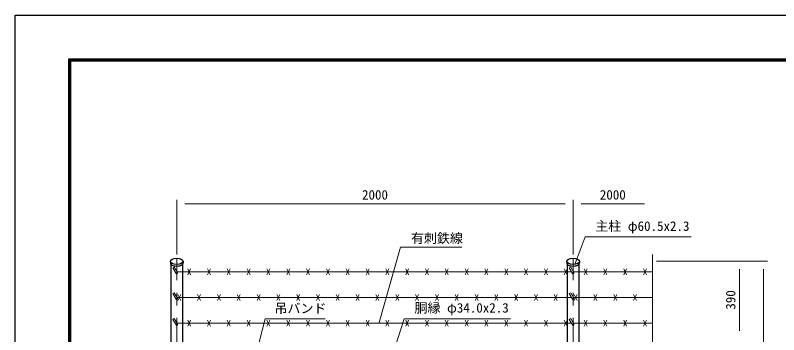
# Model space of a CAD drawing. Units: millimetres, scale not verified. Extents: x -4210 to 4210, y -2971 to 2972.
# Drawn here: x -4190 to -337, y 1362 to 2972 of the extents above; entities that cross this region are included whole.
import ezdxf
from ezdxf.enums import TextEntityAlignment as Align

# ---------------------------------------------------------------- set-up
doc = ezdxf.new("R2010")
doc.units = ezdxf.units.MM
doc.header["$LTSCALE"] = 10
doc.linetypes.add('USER1', pattern=[50.8, 31.75, -6.35, 6.35, -6.35])
for name, color, linetype, lineweight in [('0-0_D-STR1', 1, 'Continuous', 25), ('0-2_D-STR3', 3, 'Continuous', 13), ('0-3_D-BMK', 2, 'USER1', 13), ('0-4_D-STR-DIM', 7, 'Continuous', 13), ('0-A_D-STR-TXT', 7, 'Continuous', 13), ('0-C_D-TTL', 7, 'Continuous', 25)]:
    doc.layers.add(name, color=color, linetype=linetype, lineweight=lineweight)
doc.styles.add('ＭＳ ゴシック', font='')
doc.styles.get('ＭＳ ゴシック').set_extended_font_data('MS Gothic')

msp = doc.modelspace()

# ---------------------------------------------------------------- linework, layer by layer
at = {"layer": '0-0_D-STR1'}
for p, q in [((-3406.75, 1731.6), (-3406.75, 1723.64)), ((-3344.4, 1261.89), (-3344.4, 1722.89)), ((-3342.55, 1731.6), (-3342.55, 1723.64)), ((-1406.75, 1731.6), (-1406.75, 1723.64)), ((-1404.9, 1718.33), (-1404.9, 1261.89)), ((-1344.4, 1261.89), (-1344.4, 1718.33)), ((-1342.55, 1731.6), (-1342.55, 1723.64))]:
    msp.add_line(p, q, dxfattribs=at)
msp.add_lwpolyline([(-3404.9, 1722.89), (-3404.9, -888.11), (-3344.4, -888.11), (-3344.4, -508.11)], dxfattribs=at)
for centre in [(-3374.65, 1731.6), (-1374.65, 1731.6)]:
    msp.add_ellipse(centre, major_axis=(-32.1, 0), ratio=0.494803, dxfattribs=at)
for centre in [(-3374.65, 1723.64), (-1374.65, 1723.64)]:
    msp.add_ellipse(centre, major_axis=(-32.1, 0), ratio=0.494803, start_param=6.2831853, end_param=9.424778, dxfattribs=at)
at = {"layer": '0-2_D-STR3'}
for p, q in [((-3394.05, 1698.77), (-3387.12, 1702.77)), ((-3394.05, 1698.77), (-3378.12, 1671.18)), ((-3387.12, 1702.77), (-3371.19, 1675.18)), ((-1394.05, 1698.77), (-1387.12, 1702.77)), ((-1394.05, 1698.77), (-1378.12, 1671.18)), ((-1387.12, 1702.77), (-1371.19, 1675.18)), ((-1382.74, 1679.18), (-3373.5, 1679.18)), ((-3319.65, 1664.18), (-3304.65, 1694.18)), ((-3319.65, 1694.18), (-3304.65, 1664.18)), ((-3219.65, 1664.18), (-3204.65, 1694.18)), ((-3219.65, 1694.18), (-3204.65, 1664.18)), ((-3119.65, 1664.18), (-3104.65, 1694.18)), ((-3119.65, 1694.18), (-3104.65, 1664.18)), ((-3019.65, 1664.18), (-3004.65, 1694.18)), ((-3019.65, 1694.18), (-3004.65, 1664.18)), ((-2919.65, 1664.18), (-2904.65, 1694.18)), ((-2919.65, 1694.18), (-2904.65, 1664.18)), ((-2819.65, 1664.18), (-2804.65, 1694.18)), ((-2819.65, 1694.18), (-2804.65, 1664.18)), ((-2719.65, 1664.18), (-2704.65, 1694.18)), ((-2719.65, 1694.18), (-2704.65, 1664.18)), ((-2619.65, 1664.18), (-2604.65, 1694.18)), ((-2619.65, 1694.18), (-2604.65, 1664.18)), ((-2519.65, 1664.18), (-2504.65, 1694.18)), ((-2519.65, 1694.18), (-2504.65, 1664.18)), ((-2419.65, 1664.18), (-2404.65, 1694.18)), ((-2419.65, 1694.18), (-2404.65, 1664.18)), ((-2319.65, 1664.18), (-2304.65, 1694.18)), ((-2319.65, 1694.18), (-2304.65, 1664.18)), ((-2219.65, 1664.18), (-2204.65, 1694.18)), ((-2219.65, 1694.18), (-2204.65, 1664.18)), ((-2119.65, 1664.18), (-2104.65, 1694.18)), ((-2119.65, 1694.18), (-2104.65, 1664.18)), ((-2019.65, 1664.18), (-2004.65, 1694.18)), ((-2019.65, 1694.18), (-2004.65, 1664.18)), ((-1919.65, 1664.18), (-1904.65, 1694.18)), ((-1919.65, 1694.18), (-1904.65, 1664.18)), ((-1819.65, 1664.18), (-1804.65, 1694.18)), ((-1819.65, 1694.18), (-1804.65, 1664.18)), ((-1719.65, 1664.18), (-1704.65, 1694.18)), ((-1719.65, 1694.18), (-1704.65, 1664.18)), ((-1619.65, 1664.18), (-1604.65, 1694.18)), ((-1619.65, 1694.18), (-1604.65, 1664.18)), ((-1519.65, 1664.18), (-1504.65, 1694.18)), ((-1519.65, 1694.18), (-1504.65, 1664.18)), ((-1419.65, 1664.18), (-1404.65, 1694.18)), ((-1419.65, 1694.18), (-1404.65, 1664.18)), ((-974.65, 1679.18), (-1373.5, 1679.18)), ((-1319.65, 1664.18), (-1304.65, 1694.18)), ((-1319.65, 1694.18), (-1304.65, 1664.18)), ((-1219.65, 1664.18), (-1204.65, 1694.18)), ((-1219.65, 1694.18), (-1204.65, 1664.18)), ((-1119.65, 1664.18), (-1104.65, 1694.18)), ((-1119.65, 1694.18), (-1104.65, 1664.18)), ((-1019.65, 1664.18), (-1004.65, 1694.18)), ((-1019.65, 1694.18), (-1004.65, 1664.18)), ((-3394.05, 1568.86), (-3387.12, 1572.86)), ((-3394.05, 1568.86), (-3378.12, 1541.27)), ((-3387.12, 1572.86), (-3371.19, 1545.27)), ((-1382.74, 1549.27), (-3373.5, 1549.27)), ((-3369.65, 1534.27), (-3354.65, 1564.27)), ((-3369.65, 1564.27), (-3354.65, 1534.27)), ((-3269.65, 1534.27), (-3254.65, 1564.27)), ((-3269.65, 1564.27), (-3254.65, 1534.27)), ((-3169.65, 1534.27), (-3154.65, 1564.27)), ((-3169.65, 1564.27), (-3154.65, 1534.27)), ((-3069.65, 1534.27), (-3054.65, 1564.27)), ((-3069.65, 1564.27), (-3054.65, 1534.27)), ((-2969.65, 1534.27), (-2954.65, 1564.27)), ((-2969.65, 1564.27), (-2954.65, 1534.27)), ((-2869.65, 1534.27), (-2854.65, 1564.27)), ((-2869.65, 1564.27), (-2854.65, 1534.27)), ((-2769.65, 1534.27), (-2754.65, 1564.27)), ((-2769.65, 1564.27), (-2754.65, 1534.27)), ((-2669.65, 1534.27), (-2654.65, 1564.27)), ((-2669.65, 1564.27), (-2654.65, 1534.27)), ((-2569.65, 1534.27), (-2554.65, 1564.27)), ((-2569.65, 1564.27), (-2554.65, 1534.27)), ((-2469.65, 1534.27), (-2454.65, 1564.27)), ((-2469.65, 1564.27), (-2454.65, 1534.27)), ((-2369.65, 1534.27), (-2354.65, 1564.27)), ((-2369.65, 1564.27), (-2354.65, 1534.27)), ((-2269.65, 1534.27), (-2254.65, 1564.27)), ((-2269.65, 1564.27), (-2254.65, 1534.27)), ((-2169.65, 1534.27), (-2154.65, 1564.27)), ((-2169.65, 1564.27), (-2154.65, 1534.27)), ((-2069.65, 1534.27), (-2054.65, 1564.27)), ((-2069.65, 1564.27), (-2054.65, 1534.27)), ((-1969.65, 1534.27), (-1954.65, 1564.27)), ((-1969.65, 1564.27), (-1954.65, 1534.27)), ((-1869.65, 1534.27), (-1854.65, 1564.27)), ((-1869.65, 1564.27), (-1854.65, 1534.27)), ((-1769.65, 1534.27), (-1754.65, 1564.27)), ((-1769.65, 1564.27), (-1754.65, 1534.27)), ((-1669.65, 1534.27), (-1654.65, 1564.27)), ((-1669.65, 1564.27), (-1654.65, 1534.27)), ((-1569.65, 1534.27), (-1554.65, 1564.27)), ((-1569.65, 1564.27), (-1554.65, 1534.27)), ((-1469.65, 1534.27), (-1454.65, 1564.27)), ((-1469.65, 1564.27), (-1454.65, 1534.27)), ((-1394.05, 1568.86), (-1387.12, 1572.86)), ((-1394.05, 1568.86), (-1378.12, 1541.27)), ((-1387.12, 1572.86), (-1371.19, 1545.27)), ((-974.65, 1549.27), (-1373.5, 1549.27)), ((-1369.65, 1534.27), (-1354.65, 1564.27)), ((-1369.65, 1564.27), (-1354.65, 1534.27)), ((-1269.65, 1534.27), (-1254.65, 1564.27)), ((-1269.65, 1564.27), (-1254.65, 1534.27)), ((-1169.65, 1534.27), (-1154.65, 1564.27)), ((-1169.65, 1564.27), (-1154.65, 1534.27)), ((-1069.65, 1534.27), (-1054.65, 1564.27)), ((-1069.65, 1564.27), (-1054.65, 1534.27)), ((-3394.05, 1438.96), (-3387.12, 1442.96)), ((-3394.05, 1438.96), (-3378.12, 1411.37)), ((-3387.12, 1442.96), (-3371.19, 1415.37)), ((-3319.65, 1404.37), (-3304.65, 1434.37)), ((-3319.65, 1434.37), (-3304.65, 1404.37)), ((-3219.65, 1404.37), (-3204.65, 1434.37)), ((-3219.65, 1434.37), (-3204.65, 1404.37)), ((-3119.65, 1404.37), (-3104.65, 1434.37)), ((-3119.65, 1434.37), (-3104.65, 1404.37)), ((-3019.65, 1404.37), (-3004.65, 1434.37)), ((-3019.65, 1434.37), (-3004.65, 1404.37)), ((-2919.65, 1404.37), (-2904.65, 1434.37)), ((-2919.65, 1434.37), (-2904.65, 1404.37)), ((-2819.65, 1404.37), (-2804.65, 1434.37)), ((-2819.65, 1434.37), (-2804.65, 1404.37)), ((-2719.65, 1404.37), (-2704.65, 1434.37)), ((-2719.65, 1434.37), (-2704.65, 1404.37)), ((-2619.65, 1404.37), (-2604.65, 1434.37)), ((-2619.65, 1434.37), (-2604.65, 1404.37)), ((-2519.65, 1404.37), (-2504.65, 1434.37)), ((-2519.65, 1434.37), (-2504.65, 1404.37)), ((-2419.65, 1404.37), (-2404.65, 1434.37)), ((-2419.65, 1434.37), (-2404.65, 1404.37)), ((-2319.65, 1404.37), (-2304.65, 1434.37)), ((-2319.65, 1434.37), (-2304.65, 1404.37)), ((-2219.65, 1404.37), (-2204.65, 1434.37)), ((-2219.65, 1434.37), (-2204.65, 1404.37)), ((-2119.65, 1404.37), (-2104.65, 1434.37)), ((-2119.65, 1434.37), (-2104.65, 1404.37)), ((-2019.65, 1404.37), (-2004.65, 1434.37)), ((-2019.65, 1434.37), (-2004.65, 1404.37)), ((-1919.65, 1404.37), (-1904.65, 1434.37)), ((-1919.65, 1434.37), (-1904.65, 1404.37)), ((-1819.65, 1404.37), (-1804.65, 1434.37)), ((-1819.65, 1434.37), (-1804.65, 1404.37)), ((-1719.65, 1404.37), (-1704.65, 1434.37)), ((-1719.65, 1434.37), (-1704.65, 1404.37)), ((-1619.65, 1404.37), (-1604.65, 1434.37)), ((-1619.65, 1434.37), (-1604.65, 1404.37)), ((-1519.65, 1404.37), (-1504.65, 1434.37)), ((-1519.65, 1434.37), (-1504.65, 1404.37)), ((-1419.65, 1404.37), (-1404.65, 1434.37)), ((-1419.65, 1434.37), (-1404.65, 1404.37)), ((-1394.05, 1438.96), (-1387.12, 1442.96)), ((-1394.05, 1438.96), (-1378.12, 1411.37)), ((-1387.12, 1442.96), (-1371.19, 1415.37)), ((-1319.65, 1404.37), (-1304.65, 1434.37)), ((-1319.65, 1434.37), (-1304.65, 1404.37)), ((-1219.65, 1404.37), (-1204.65, 1434.37)), ((-1219.65, 1434.37), (-1204.65, 1404.37)), ((-1119.65, 1404.37), (-1104.65, 1434.37)), ((-1119.65, 1434.37), (-1104.65, 1404.37)), ((-1019.65, 1404.37), (-1004.65, 1434.37)), ((-1019.65, 1434.37), (-1004.65, 1404.37)), ((-1382.74, 1419.37), (-3373.5, 1419.37)), ((-974.65, 1419.37), (-1373.5, 1419.37))]:
    msp.add_line(p, q, dxfattribs=at)
for centre in [(-3374.65, 1673.18), (-1374.65, 1673.18), (-3374.65, 1543.27), (-1374.65, 1543.27), (-3374.65, 1413.37), (-1374.65, 1413.37)]:
    msp.add_arc(centre, 4, 210, 30, dxfattribs=at)
at = {"layer": '0-3_D-BMK'}
for p, q in [((-3374.65, -903.11), (-3374.65, 1746.89)), ((-1374.65, -903.11), (-1374.65, 1746.89))]:
    msp.add_line(p, q, dxfattribs=at)
at = {"layer": '0-4_D-STR-DIM'}
for p, q in [((-3374.65, 1766.89), (-3374.65, 2041.89)), ((-1374.65, 1766.89), (-1374.65, 2041.89)), ((-1374.65, 1766.89), (-1374.65, 2041.89)), ((-3334.65, 2021.89), (-1414.65, 2021.89)), ((-1334.65, 2021.89), (-1014.65, 2021.89)), ((-974.65, 1766.89), (-974.65, 402.55)), ((-954.65, 1731.89), (-394.65, 1731.89)), ((-954.65, 1731.89), (-514.65, 1731.89)), ((-534.65, 1381.89), (-534.65, 1691.89)), ((-414.65, 1691.89), (-414.65, -498.11)), ((-534.65, 1381.89), (-534.65, 1421.89))]:
    msp.add_line(p, q, dxfattribs=at)
at = {"layer": '0-A_D-STR-TXT'}
for q in [(-2315.87, 1554.17), (-2279.02, 1684.08)]:
    msp.add_line((-2245.41, 1802.57), q, dxfattribs=at)
for points in [[(-779.26, 1854.89), (-1313.94, 1854.89), (-1363.97, 1721.34)], [(-1935.86, 1802.57), (-2245.41, 1802.57), (-2352.72, 1424.27)], [(-2625.77, 1442.66), (-2928.22, 1442.66), (-2974.15, 1265.83)], [(-1691.54, 1442.66), (-2227.49, 1442.66), (-2284.05, 1263.8)]]:
    msp.add_lwpolyline(points, dxfattribs=at)
at = {"layer": '0-C_D-TTL', "color": 2}
msp.add_lwpolyline([(-4189.68, 2971.89), (4210.32, 2971.89), (4210.32, -2968.11), (-4189.68, -2968.11)], close=True, dxfattribs=at)
at = {"layer": '0-C_D-TTL'}
for points in [[(-3919.68, 2751.89), (3940.32, 2751.89), (3940.32, -2748.11), (-3919.68, -2748.11)], [(-3917.18, 2749.39), (3937.82, 2749.39), (3937.82, -2745.61), (-3917.18, -2745.61)], [(-3914.68, 2746.89), (3935.32, 2746.89), (3935.32, -2743.11), (-3914.68, -2743.11)], [(-3912.18, 2744.39), (3932.82, 2744.39), (3932.82, -2740.61), (-3912.18, -2740.61)], [(-3909.68, 2741.89), (3930.32, 2741.89), (3930.32, -2738.11), (-3909.68, -2738.11)]]:
    msp.add_lwpolyline(points, close=True, dxfattribs=at)

# ---------------------------------------------------------------- texts
at = {"layer": '0-4_D-STR-DIM', "style": 'ＭＳ ゴシック'}
for p in [(-2439.9, 2028.64), (-1239.9, 2028.64)]:
    msp.add_text('2000', height=48.09, dxfattribs=at).set_placement(p, align=Align.BOTTOM_LEFT)
msp.add_text('390', height=48.09, rotation=90, dxfattribs=at).set_placement((-541.4, 1488.02), align=Align.BOTTOM_LEFT)
at = {"layer": '0-A_D-STR-TXT', "style": 'ＭＳ ゴシック'}
for s, p in [('主柱 φ60.5x2.3', (-1263.02, 1870.91)), ('有刺鉄線', (-2192.96, 1809.74)), ('吊バンド', (-2881.61, 1456.52)), ('胴縁 φ34.0x2.3', (-2175.04, 1458.93))]:
    msp.add_text(s, height=48.09, dxfattribs=at).set_placement(p, align=Align.BOTTOM_LEFT)

doc.saveas('drawing.dxf')
